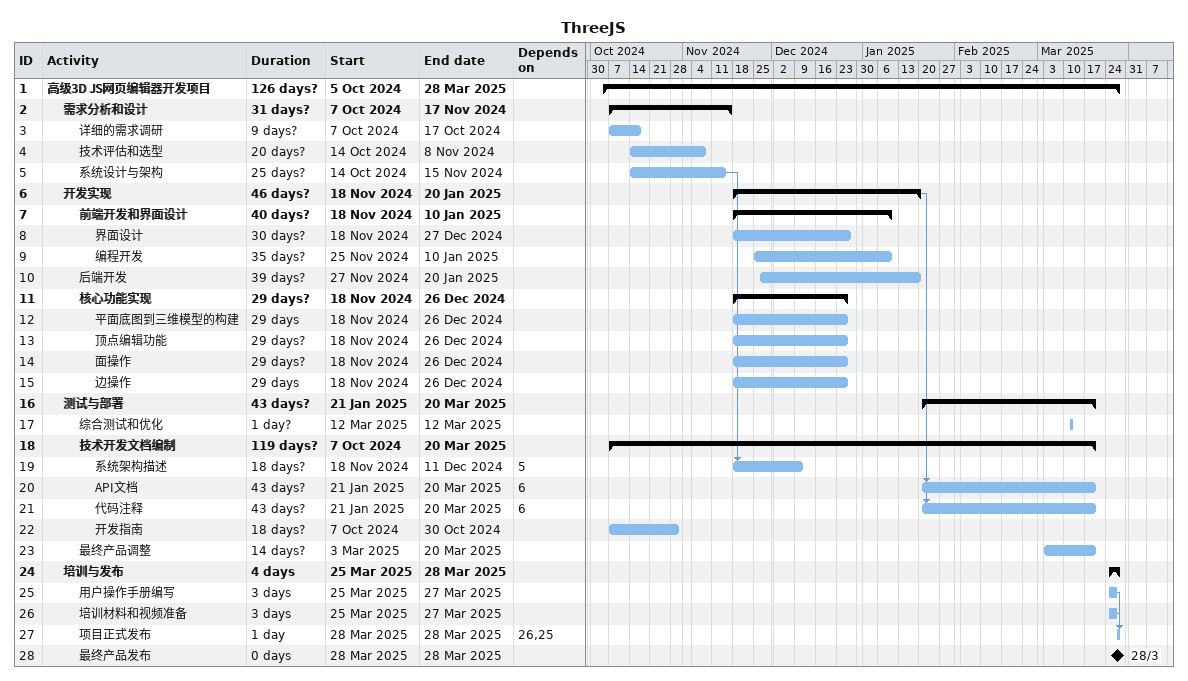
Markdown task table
ThreeJS

| ID | Level | Task | Duration | Start | Finish | Predecessors |
|---|---|---|---|---|---|---|
| 1 | 1 | **高级3D JS网页编辑器开发项目** | 126d? | 2024-10-05 | 2025-03-28 |  |
| 2 | 2 | **需求分析和设计** | 31d? | 2024-10-07 | 2024-11-17 |  |
| 3 | 3 | 详细的需求调研 | 9d? | 2024-10-07 | 2024-10-17 |  |
| 4 | 3 | 技术评估和选型 | 20d? | 2024-10-14 | 2024-11-08 |  |
| 5 | 3 | 系统设计与架构 | 25d? | 2024-10-14 | 2024-11-15 |  |
| 6 | 2 | **开发实现** | 46d? | 2024-11-18 | 2025-01-20 |  |
| 7 | 3 | **前端开发和界面设计** | 40d? | 2024-11-18 | 2025-01-10 |  |
| 8 | 4 | 界面设计 | 30d? | 2024-11-18 | 2024-12-27 |  |
| 9 | 4 | 编程开发 | 35d? | 2024-11-25 | 2025-01-10 |  |
| 10 | 3 | 后端开发 | 39d? | 2024-11-27 | 2025-01-20 |  |
| 11 | 3 | **核心功能实现** | 29d? | 2024-11-18 | 2024-12-26 |  |
| 12 | 4 | 平面底图到三维模型的构建 | 29d | 2024-11-18 | 2024-12-26 |  |
| 13 | 4 | 顶点编辑功能 | 29d? | 2024-11-18 | 2024-12-26 |  |
| 14 | 4 | 面操作 | 29d? | 2024-11-18 | 2024-12-26 |  |
| 15 | 4 | 边操作 | 29d | 2024-11-18 | 2024-12-26 |  |
| 16 | 2 | **测试与部署** | 43d? | 2025-01-21 | 2025-03-20 |  |
| 17 | 3 | 综合测试和优化 | 1d? | 2025-03-12 | 2025-03-12 |  |
| 18 | 3 | **技术开发文档编制** | 119d? | 2024-10-07 | 2025-03-20 |  |
| 19 | 4 | 系统架构描述 | 18d? | 2024-11-18 | 2024-12-11 | 5 |
| 20 | 4 | API文档 | 43d? | 2025-01-21 | 2025-03-20 | 6 |
| 21 | 4 | 代码注释 | 43d? | 2025-01-21 | 2025-03-20 | 6 |
| 22 | 4 | 开发指南 | 18d? | 2024-10-07 | 2024-10-30 |  |
| 23 | 3 | 最终产品调整 | 14d? | 2025-03-03 | 2025-03-20 |  |
| 24 | 2 | **培训与发布** | 4d | 2025-03-25 | 2025-03-28 |  |
| 25 | 3 | 用户操作手册编写 | 3d | 2025-03-25 | 2025-03-27 |  |
| 26 | 3 | 培训材料和视频准备 | 3d | 2025-03-25 | 2025-03-27 |  |
| 27 | 3 | 项目正式发布 | 1d | 2025-03-28 | 2025-03-28 | 26, 25 |
| 28 | 3 | 最终产品发布 | 0d | 2025-03-28 | 2025-03-28 |  |
